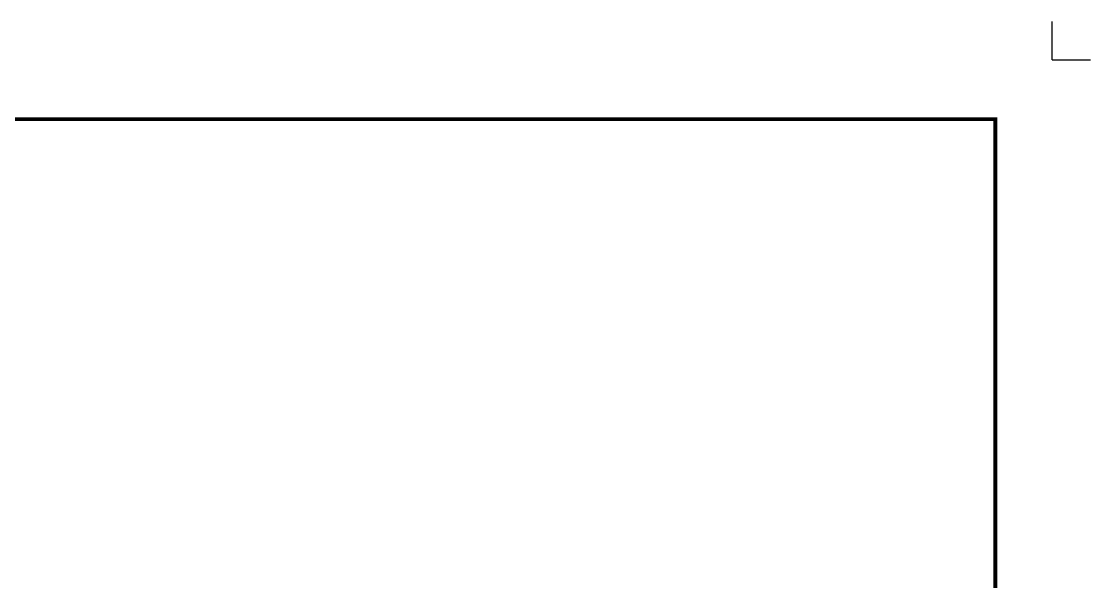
# Model space of a CAD drawing. Extents: x -20 to 860, y -20 to 614.
# Drawn here: x 302 to 860, y 322 to 614 of the extents above; entities that cross this region are included whole.
import ezdxf

# ---------------------------------------------------------------- set-up
doc = ezdxf.new("R2010")
doc.units = 0
for name, color, linetype in [('STR', 3, 'CONTINUOUS'), ('도각', 7, 'CONTINUOUS'), ('도각ㅣ싸인', 7, 'CONTINUOUS')]:
    doc.layers.add(name, color=color, linetype=linetype)

# ---------------------------------------------------------------- blocks, each defined once
blk = doc.blocks.new('$PP')
at = {"layer": 'STR'}
for q in [(0, 20), (20, 0)]:
    blk.add_line((0, 0), q, dxfattribs=at)

msp = doc.modelspace()

# ---------------------------------------------------------------- linework, layer by layer
at = {"layer": '도각ㅣ싸인', "const_width": 1.999999999999559}
msp.add_lwpolyline([(810.2999999993481, 30.99999999906868), (50.3000000002794, 31), (50.29999999981374, 563), (810.2999999993481, 562.9999999990687)], close=True, dxfattribs=at)

# ---------------------------------------------------------------- block references
at = {"layer": '도각'}
msp.add_blockref('$PP', (839.9999999995343, 593.9999999990687), dxfattribs=at)

doc.saveas('drawing.dxf')
